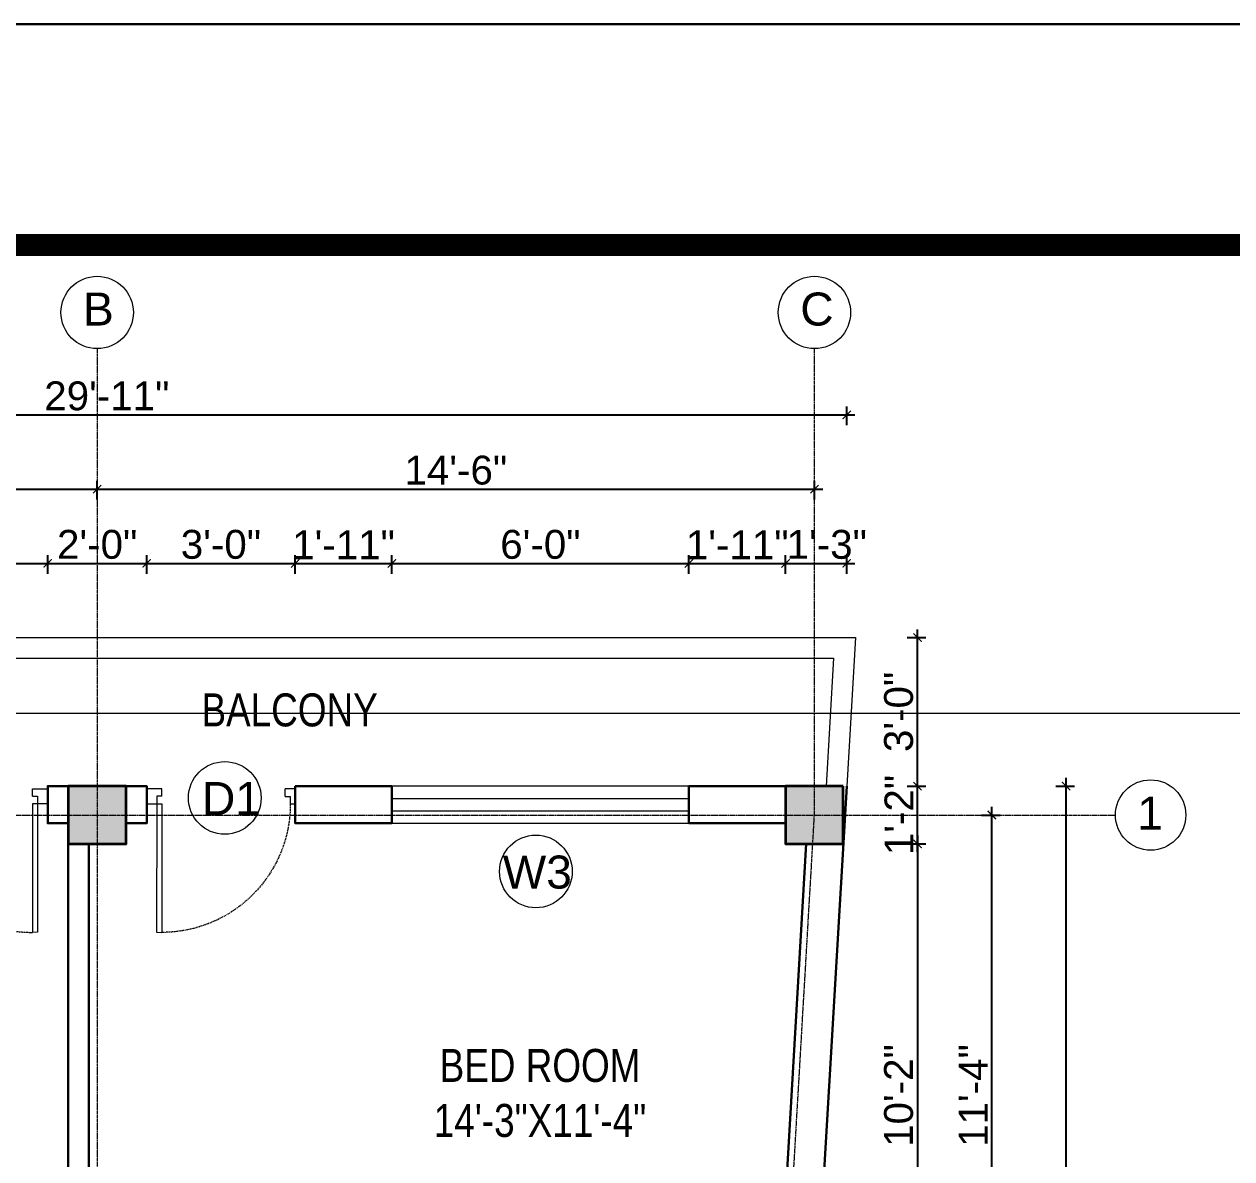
# Model space of a CAD drawing. Header units: inches. Extents: x 84707 to 107235, y 3922 to 10323.
# Drawn here: x 96747.5 to 97040.2, y 10047.5 to 10322.5 of the extents above; entities that cross this region are included whole.
import ezdxf

# ---------------------------------------------------------------- set-up
doc = ezdxf.new("R2010")
doc.units = ezdxf.units.IN
doc.header["$MEASUREMENT"] = 0
doc.linetypes.add('CENTER', pattern=[2, 1.25, -0.25, 0.25, -0.25])
doc.linetypes.add('HIDDEN', pattern=[0.375, 0.25, -0.125])
for name, color, linetype, lineweight in [('Annotate-Lite.w', 4, 'Continuous', 9), ('Annotations-Bold.w', 2, 'Continuous', 13), ('COLOUM', 3, 'Continuous', 35), ('DIM-2', 4, 'Continuous', 20), ('Door-Window.w', 4, 'Continuous', 15), ('wall', 240, 'Continuous', 30), ('wall light', 6, 'Continuous', 18), ('window', 130, 'Continuous', 13)]:
    doc.layers.add(name, color=color, linetype=linetype, lineweight=lineweight)
doc.styles.add('ARAIL', font='arial.ttf')
doc.styles.add('DIM', font='arial.ttf', dxfattribs={"width": 0.8})
doc.styles.add('gaurav', font='arial.ttf')
doc.dimstyles.new('8 inch dim', dxfattribs={"dimtxt": 7, "dimasz": 2, "dimexe": 2, "dimexo": 1, "dimgap": 1, "dimtad": 1, "dimdec": 0, "dimzin": 3, "dimdsep": 46, "dimlunit": 4, "dimtxsty": 'ARAIL', "dimblk": 'ARCHTICK', "dimcen": 0.09, "dimdle": 2, "dimadec": 0, "dimazin": 0, "dimtfac": 1, "dimtdec": 0, "dimtix": 1, "dimtofl": 0, "dimtmove": 1, "dimatfit": 3, "dimldrblk": 'ARCHTICK', "dimfxlon": 1, "dimtolj": 1, "dimtzin": 0, "dimarcsym": 0})

# ---------------------------------------------------------------- blocks, each defined once
blk = doc.blocks.new('column 14')
at = {"layer": 'COLOUM'}
h = blk.add_hatch(color=256, dxfattribs=at)
h.dxf.hatch_style = 1
h.paths.add_polyline_path([(7, 7), (-7, 7), (-7, -7), (7, -7)])
blk.add_lwpolyline([(7, 7), (7, -7), (-7, -7), (-7, 7)], close=True, dxfattribs=at)
blk = doc.blocks.new('*U9')
at = {"layer": 'Door-Window.w', "ltscale": 3}
for p, q in [((11067.44, 10097.93), (11092.24, 10116.76)), ((11092.24, 10116.76), (11093, 10115.8)), ((11068.18, 10096.96), (11093, 10115.8)), ((11063.03, 10097.66), (11065.96, 10099.89)), ((11065.96, 10099.89), (11067.44, 10097.93)), ((11065.25, 10094.74), (11063.03, 10097.66)), ((11065.97, 10096.82), (11067.44, 10097.93)), ((11066.71, 10095.85), (11065.97, 10096.82)), ((11067.44, 10097.93), (11068.18, 10096.96)), ((11066.71, 10095.85), (11065.25, 10094.74)), ((11084.8, 10072.06), (11083.33, 10070.95)), ((11084.81, 10068.99), (11083.33, 10070.95)), ((11084.8, 10072.06), (11085.54, 10071.08)), ((11084.81, 10068.99), (11087.74, 10071.22)), ((11085.54, 10071.08), (11087, 10072.19)), ((11087.74, 10071.22), (11087, 10072.19))]:
    blk.add_line(p, q, dxfattribs=at)
at = {"layer": 'Door-Window.w', "color": 9, "linetype": 'HIDDEN', "lineweight": 18}
blk.add_arc((11068.18, 10096.96), 31.16, 307.2347, 37.1906, dxfattribs=at)
blk = doc.blocks.new('_ArchTick')
at = {"color": 0, "linetype": 'ByBlock', "const_width": 0.15}
blk.add_lwpolyline([(-0.5, -0.5), (0.5, 0.5)], dxfattribs=at)
blk = doc.blocks.new('*D173')
at = {"layer": 'Defpoints', "color": 0, "transparency": 16777216}
for p in [(96753.16, 10191.81), (96717.16, 10137.8), (96753.16, 10137.81)]:
    blk.add_point(p, dxfattribs=at)
at = {"layer": 'DIM-2', "color": 0, "lineweight": -2, "transparency": 16777216}
for p, q in [((96717.16, 10189.31), (96717.16, 10193.81)), ((96753.16, 10189.31), (96753.16, 10193.81)), ((96715.16, 10191.81), (96755.16, 10191.81))]:
    blk.add_line(p, q, dxfattribs=at)
at = {"layer": 'DIM-2', "color": 0, "lineweight": -2, "transparency": 16777216, "xscale": 2, "yscale": 2, "zscale": 2, "rotation": 180}
blk.add_blockref('_ArchTick', (96717.16, 10191.81), dxfattribs=at)
at = {"layer": 'DIM-2', "color": 0, "lineweight": -2, "transparency": 16777216, "xscale": 2, "yscale": 2, "zscale": 2}
blk.add_blockref('_ArchTick', (96753.16, 10191.81), dxfattribs=at)
at = {"layer": 'DIM-2', "color": 0, "transparency": 16777216, "insert": (96735.16, 10196.38), "char_height": 7, "attachment_point": 5, "style": 'ARAIL'}
blk.add_mtext('\\A1;3\'-0"', dxfattribs=at)
blk = doc.blocks.new('*D165')
at = {"layer": 'Defpoints', "color": 0, "transparency": 16777216}
for p in [(96777.16, 10191.81), (96753.16, 10137.81), (96777.16, 10137.81)]:
    blk.add_point(p, dxfattribs=at)
at = {"layer": 'DIM-2', "color": 0, "lineweight": -2, "transparency": 16777216}
for p, q in [((96753.16, 10189.31), (96753.16, 10193.81)), ((96777.16, 10189.31), (96777.16, 10193.81)), ((96751.16, 10191.81), (96779.16, 10191.81))]:
    blk.add_line(p, q, dxfattribs=at)
at = {"layer": 'DIM-2', "color": 0, "lineweight": -2, "transparency": 16777216, "xscale": 2, "yscale": 2, "zscale": 2, "rotation": 180}
blk.add_blockref('_ArchTick', (96753.16, 10191.81), dxfattribs=at)
at = {"layer": 'DIM-2', "color": 0, "lineweight": -2, "transparency": 16777216, "xscale": 2, "yscale": 2, "zscale": 2}
blk.add_blockref('_ArchTick', (96777.16, 10191.81), dxfattribs=at)
at = {"layer": 'DIM-2', "color": 0, "transparency": 16777216, "insert": (96765.16, 10196.38), "char_height": 7, "attachment_point": 5, "style": 'ARAIL'}
blk.add_mtext('\\A1;2\'-0"', dxfattribs=at)
blk = doc.blocks.new('*D174')
at = {"layer": 'Defpoints', "color": 0, "transparency": 16777216}
for p in [(96813.16, 10191.81), (96777.16, 10137.81), (96813.16, 10137.81)]:
    blk.add_point(p, dxfattribs=at)
at = {"layer": 'DIM-2', "color": 0, "lineweight": -2, "transparency": 16777216}
for p, q in [((96777.16, 10189.31), (96777.16, 10193.81)), ((96813.16, 10189.31), (96813.16, 10193.81)), ((96775.16, 10191.81), (96815.16, 10191.81))]:
    blk.add_line(p, q, dxfattribs=at)
at = {"layer": 'DIM-2', "color": 0, "lineweight": -2, "transparency": 16777216, "xscale": 2, "yscale": 2, "zscale": 2, "rotation": 180}
blk.add_blockref('_ArchTick', (96777.16, 10191.81), dxfattribs=at)
at = {"layer": 'DIM-2', "color": 0, "lineweight": -2, "transparency": 16777216, "xscale": 2, "yscale": 2, "zscale": 2}
blk.add_blockref('_ArchTick', (96813.16, 10191.81), dxfattribs=at)
at = {"layer": 'DIM-2', "color": 0, "transparency": 16777216, "insert": (96795.16, 10196.38), "char_height": 7, "attachment_point": 5, "style": 'ARAIL'}
blk.add_mtext('\\A1;3\'-0"', dxfattribs=at)
blk = doc.blocks.new('*D175')
at = {"layer": 'Defpoints', "color": 0, "transparency": 16777216}
for p in [(96836.6, 10191.81), (96813.16, 10137.81), (96836.6, 10137.81)]:
    blk.add_point(p, dxfattribs=at)
at = {"layer": 'DIM-2', "color": 0, "lineweight": -2, "transparency": 16777216}
for p, q in [((96813.16, 10189.31), (96813.16, 10193.81)), ((96836.6, 10189.31), (96836.6, 10193.81)), ((96811.16, 10191.81), (96838.6, 10191.81))]:
    blk.add_line(p, q, dxfattribs=at)
at = {"layer": 'DIM-2', "color": 0, "lineweight": -2, "transparency": 16777216, "xscale": 2, "yscale": 2, "zscale": 2, "rotation": 180}
blk.add_blockref('_ArchTick', (96813.16, 10191.81), dxfattribs=at)
at = {"layer": 'DIM-2', "color": 0, "lineweight": -2, "transparency": 16777216, "xscale": 2, "yscale": 2, "zscale": 2}
blk.add_blockref('_ArchTick', (96836.6, 10191.81), dxfattribs=at)
at = {"layer": 'DIM-2', "color": 0, "transparency": 16777216, "insert": (96824.88, 10196.32), "char_height": 7, "attachment_point": 5, "style": 'ARAIL'}
blk.add_mtext('\\A1;1\'-11"', dxfattribs=at)
blk = doc.blocks.new('*D178')
at = {"layer": 'Defpoints', "color": 0, "transparency": 16777216}
for p in [(96908.6, 10191.81), (96836.6, 10137.81), (96908.6, 10137.81)]:
    blk.add_point(p, dxfattribs=at)
at = {"layer": 'DIM-2', "color": 0, "lineweight": -2, "transparency": 16777216}
for p, q in [((96836.6, 10189.31), (96836.6, 10193.81)), ((96908.6, 10189.31), (96908.6, 10193.81)), ((96834.6, 10191.81), (96910.6, 10191.81))]:
    blk.add_line(p, q, dxfattribs=at)
at = {"layer": 'DIM-2', "color": 0, "lineweight": -2, "transparency": 16777216, "xscale": 2, "yscale": 2, "zscale": 2, "rotation": 180}
blk.add_blockref('_ArchTick', (96836.6, 10191.81), dxfattribs=at)
at = {"layer": 'DIM-2', "color": 0, "lineweight": -2, "transparency": 16777216, "xscale": 2, "yscale": 2, "zscale": 2}
blk.add_blockref('_ArchTick', (96908.6, 10191.81), dxfattribs=at)
at = {"layer": 'DIM-2', "color": 0, "transparency": 16777216, "insert": (96872.6, 10196.38), "char_height": 7, "attachment_point": 5, "style": 'ARAIL'}
blk.add_mtext('\\A1;6\'-0"', dxfattribs=at)
blk = doc.blocks.new('*D179')
at = {"layer": 'Defpoints', "color": 0, "transparency": 16777216}
for p in [(96932.03, 10191.81), (96908.6, 10137.81), (96932.03, 10137.81)]:
    blk.add_point(p, dxfattribs=at)
at = {"layer": 'DIM-2', "color": 0, "lineweight": -2, "transparency": 16777216}
for p, q in [((96908.6, 10189.31), (96908.6, 10193.81)), ((96932.03, 10189.31), (96932.03, 10193.81)), ((96906.6, 10191.81), (96934.03, 10191.81))]:
    blk.add_line(p, q, dxfattribs=at)
at = {"layer": 'DIM-2', "color": 0, "lineweight": -2, "transparency": 16777216, "xscale": 2, "yscale": 2, "zscale": 2, "rotation": 180}
blk.add_blockref('_ArchTick', (96908.6, 10191.81), dxfattribs=at)
at = {"layer": 'DIM-2', "color": 0, "lineweight": -2, "transparency": 16777216, "xscale": 2, "yscale": 2, "zscale": 2}
blk.add_blockref('_ArchTick', (96932.03, 10191.81), dxfattribs=at)
at = {"layer": 'DIM-2', "color": 0, "transparency": 16777216, "insert": (96920.31, 10196.32), "char_height": 7, "attachment_point": 5, "style": 'ARAIL'}
blk.add_mtext('\\A1;1\'-11"', dxfattribs=at)
blk = doc.blocks.new('*D180')
at = {"layer": 'Defpoints', "color": 0, "transparency": 16777216}
for p in [(96946.85, 10191.81), (96932.03, 10137.81), (96946.85, 10137.81)]:
    blk.add_point(p, dxfattribs=at)
at = {"layer": 'DIM-2', "color": 0, "lineweight": -2, "transparency": 16777216}
for p, q in [((96932.03, 10189.31), (96932.03, 10193.81)), ((96946.85, 10189.31), (96946.85, 10193.81)), ((96930.03, 10191.81), (96948.85, 10191.81))]:
    blk.add_line(p, q, dxfattribs=at)
at = {"layer": 'DIM-2', "color": 0, "lineweight": -2, "transparency": 16777216, "xscale": 2, "yscale": 2, "zscale": 2, "rotation": 180}
blk.add_blockref('_ArchTick', (96932.03, 10191.81), dxfattribs=at)
at = {"layer": 'DIM-2', "color": 0, "lineweight": -2, "transparency": 16777216, "xscale": 2, "yscale": 2, "zscale": 2}
blk.add_blockref('_ArchTick', (96946.85, 10191.81), dxfattribs=at)
at = {"layer": 'DIM-2', "color": 0, "transparency": 16777216, "insert": (96942.02, 10196.38), "char_height": 7, "attachment_point": 5, "style": 'ARAIL'}
blk.add_mtext('\\A1;1\'-3"', dxfattribs=at)
blk = doc.blocks.new('*D176')
at = {"layer": 'Defpoints', "color": 0, "transparency": 16777216}
for p in [(96765.16, 10209.81), (96595.16, 10137.81), (96765.16, 10137.81)]:
    blk.add_point(p, dxfattribs=at)
at = {"layer": 'DIM-2', "color": 0, "lineweight": -2, "transparency": 16777216}
for p, q in [((96595.16, 10207.31), (96595.16, 10211.81)), ((96765.16, 10207.31), (96765.16, 10211.81)), ((96593.16, 10209.81), (96767.16, 10209.81))]:
    blk.add_line(p, q, dxfattribs=at)
at = {"layer": 'DIM-2', "color": 0, "lineweight": -2, "transparency": 16777216, "xscale": 2, "yscale": 2, "zscale": 2, "rotation": 180}
blk.add_blockref('_ArchTick', (96595.16, 10209.81), dxfattribs=at)
at = {"layer": 'DIM-2', "color": 0, "lineweight": -2, "transparency": 16777216, "xscale": 2, "yscale": 2, "zscale": 2}
blk.add_blockref('_ArchTick', (96765.16, 10209.81), dxfattribs=at)
at = {"layer": 'DIM-2', "color": 0, "transparency": 16777216, "insert": (96680.16, 10214.32), "char_height": 7, "attachment_point": 5, "style": 'ARAIL'}
blk.add_mtext('\\A1;14\'-2"', dxfattribs=at)
blk = doc.blocks.new('*D177')
at = {"layer": 'Defpoints', "color": 0, "transparency": 16777216}
for p in [(96939.03, 10209.81), (96939.03, 10137.81), (96765.16, 10134.8)]:
    blk.add_point(p, dxfattribs=at)
at = {"layer": 'DIM-2', "color": 0, "lineweight": -2, "transparency": 16777216}
for p, q in [((96765.16, 10207.31), (96765.16, 10211.81)), ((96939.03, 10207.31), (96939.03, 10211.81)), ((96763.16, 10209.81), (96941.03, 10209.81))]:
    blk.add_line(p, q, dxfattribs=at)
at = {"layer": 'DIM-2', "color": 0, "lineweight": -2, "transparency": 16777216, "xscale": 2, "yscale": 2, "zscale": 2, "rotation": 180}
blk.add_blockref('_ArchTick', (96765.16, 10209.81), dxfattribs=at)
at = {"layer": 'DIM-2', "color": 0, "lineweight": -2, "transparency": 16777216, "xscale": 2, "yscale": 2, "zscale": 2}
blk.add_blockref('_ArchTick', (96939.03, 10209.81), dxfattribs=at)
at = {"layer": 'DIM-2', "color": 0, "transparency": 16777216, "insert": (96852.1, 10214.38), "char_height": 7, "attachment_point": 5, "style": 'ARAIL'}
blk.add_mtext('\\A1;14\'-6"', dxfattribs=at)
blk = doc.blocks.new('*D166')
at = {"layer": 'Defpoints', "color": 0, "transparency": 16777216}
for p in [(96946.85, 10227.81), (96588.16, 10137.81), (96946.85, 10137.81)]:
    blk.add_point(p, dxfattribs=at)
at = {"layer": 'DIM-2', "color": 0, "lineweight": -2, "transparency": 16777216}
for p, q in [((96588.16, 10225.31), (96588.16, 10229.81)), ((96946.85, 10225.31), (96946.85, 10229.81)), ((96586.16, 10227.81), (96948.85, 10227.81))]:
    blk.add_line(p, q, dxfattribs=at)
at = {"layer": 'DIM-2', "color": 0, "lineweight": -2, "transparency": 16777216, "xscale": 2, "yscale": 2, "zscale": 2, "rotation": 180}
blk.add_blockref('_ArchTick', (96588.16, 10227.81), dxfattribs=at)
at = {"layer": 'DIM-2', "color": 0, "lineweight": -2, "transparency": 16777216, "xscale": 2, "yscale": 2, "zscale": 2}
blk.add_blockref('_ArchTick', (96946.85, 10227.81), dxfattribs=at)
at = {"layer": 'DIM-2', "color": 0, "transparency": 16777216, "insert": (96767.5, 10232.38), "char_height": 7, "attachment_point": 5, "style": 'ARAIL'}
blk.add_mtext('\\A1;29\'-11"', dxfattribs=at)
blk = doc.blocks.new('*D152')
at = {"layer": 'Defpoints', "color": 0, "transparency": 16777216}
for p in [(96946.03, 10123.81), (96938.1, 10001.81), (96964.03, 10001.81)]:
    blk.add_point(p, dxfattribs=at)
at = {"layer": 'DIM-2', "color": 0, "lineweight": -2, "transparency": 16777216}
for p, q in [((96961.53, 10123.81), (96966.03, 10123.81)), ((96964.03, 10125.81), (96964.03, 9999.81)), ((96961.53, 10001.81), (96966.03, 10001.81))]:
    blk.add_line(p, q, dxfattribs=at)
at = {"layer": 'DIM-2', "color": 0, "lineweight": -2, "transparency": 16777216, "xscale": 2, "yscale": 2, "zscale": 2}
for p, rotation in [((96964.03, 10123.81), 90), ((96964.03, 10001.81), 270)]:
    blk.add_blockref('_ArchTick', p, dxfattribs=dict(at, rotation=rotation))
at = {"layer": 'DIM-2', "color": 0, "transparency": 16777216, "insert": (96959.46, 10062.81), "char_height": 7, "attachment_point": 5, "rotation": 90, "style": 'ARAIL'}
blk.add_mtext('\\A1;10\'-2"', dxfattribs=at)
blk = doc.blocks.new('*D160')
at = {"layer": 'Defpoints', "color": 0, "transparency": 16777216}
for p in [(96946.03, 10137.81), (97000.03, 10137.81), (96919.44, 9667.81)]:
    blk.add_point(p, dxfattribs=at)
at = {"layer": 'DIM-2', "color": 0, "lineweight": -2, "transparency": 16777216}
for p, q in [((97000.03, 9665.81), (97000.03, 10139.81)), ((96997.53, 10137.81), (97002.03, 10137.81)), ((96997.53, 9667.81), (97002.03, 9667.81))]:
    blk.add_line(p, q, dxfattribs=at)
at = {"layer": 'DIM-2', "color": 0, "lineweight": -2, "transparency": 16777216, "xscale": 2, "yscale": 2, "zscale": 2}
for p, rotation in [((97000.03, 10137.81), 90), ((97000.03, 9667.81), 270)]:
    blk.add_blockref('_ArchTick', p, dxfattribs=dict(at, rotation=rotation))
at = {"layer": 'DIM-2', "color": 0, "transparency": 16777216, "insert": (96995.46, 9902.81), "char_height": 7, "attachment_point": 5, "rotation": 90, "style": 'ARAIL'}
blk.add_mtext('\\A1;39\'-2"', dxfattribs=at)
blk = doc.blocks.new('*D162')
at = {"layer": 'Defpoints', "color": 0, "transparency": 16777216}
for p in [(96939.03, 10130.81), (96982.03, 10130.81), (96931.1, 9994.81)]:
    blk.add_point(p, dxfattribs=at)
at = {"layer": 'DIM-2', "color": 0, "lineweight": -2, "transparency": 16777216}
for p, q in [((96982.03, 9992.81), (96982.03, 10132.81)), ((96979.53, 10130.81), (96984.03, 10130.81)), ((96979.53, 9994.81), (96984.03, 9994.81))]:
    blk.add_line(p, q, dxfattribs=at)
at = {"layer": 'DIM-2', "color": 0, "lineweight": -2, "transparency": 16777216, "xscale": 2, "yscale": 2, "zscale": 2}
for p, rotation in [((96982.03, 10130.81), 90), ((96982.03, 9994.81), 270)]:
    blk.add_blockref('_ArchTick', p, dxfattribs=dict(at, rotation=rotation))
at = {"layer": 'DIM-2', "color": 0, "transparency": 16777216, "insert": (96977.52, 10062.81), "char_height": 7, "attachment_point": 5, "rotation": 90, "style": 'ARAIL'}
blk.add_mtext('\\A1;11\'-4"', dxfattribs=at)
blk = doc.blocks.new('*D163')
at = {"layer": 'Defpoints', "color": 0, "transparency": 16777216}
for p in [(96946.85, 10137.81), (96964.03, 10137.81), (96946.03, 10123.81)]:
    blk.add_point(p, dxfattribs=at)
at = {"layer": 'DIM-2', "color": 0, "lineweight": -2, "transparency": 16777216}
for p, q in [((96964.03, 10121.81), (96964.03, 10139.81)), ((96961.53, 10137.81), (96966.03, 10137.81)), ((96961.53, 10123.81), (96966.03, 10123.81))]:
    blk.add_line(p, q, dxfattribs=at)
at = {"layer": 'DIM-2', "color": 0, "lineweight": -2, "transparency": 16777216, "xscale": 2, "yscale": 2, "zscale": 2}
for p, rotation in [((96964.03, 10137.81), 90), ((96964.03, 10123.81), 270)]:
    blk.add_blockref('_ArchTick', p, dxfattribs=dict(at, rotation=rotation))
at = {"layer": 'DIM-2', "color": 0, "transparency": 16777216, "insert": (96959.52, 10130.81), "char_height": 7, "attachment_point": 5, "rotation": 90, "style": 'ARAIL'}
blk.add_mtext('\\A1;1\'-2"', dxfattribs=at)
blk = doc.blocks.new('*D171')
at = {"layer": 'Defpoints', "color": 0, "transparency": 16777216}
for p in [(96948.95, 10173.81), (96964.03, 10173.81), (96946.03, 10137.81)]:
    blk.add_point(p, dxfattribs=at)
at = {"layer": 'DIM-2', "color": 0, "lineweight": -2, "transparency": 16777216}
for p, q in [((96961.53, 10173.81), (96966.03, 10173.81)), ((96964.03, 10135.81), (96964.03, 10175.81)), ((96961.53, 10137.81), (96966.03, 10137.81))]:
    blk.add_line(p, q, dxfattribs=at)
at = {"layer": 'DIM-2', "color": 0, "lineweight": -2, "transparency": 16777216, "xscale": 2, "yscale": 2, "zscale": 2}
for p, rotation in [((96964.03, 10173.81), 90), ((96964.03, 10137.81), 270)]:
    blk.add_blockref('_ArchTick', p, dxfattribs=dict(at, rotation=rotation))
at = {"layer": 'DIM-2', "color": 0, "transparency": 16777216, "insert": (96959.46, 10155.81), "char_height": 7, "attachment_point": 5, "rotation": 90, "style": 'ARAIL'}
blk.add_mtext('\\A1;3\'-0"', dxfattribs=at)

msp = doc.modelspace()

# ---------------------------------------------------------------- linework, layer by layer
at = {"color": 7, "lineweight": 30}
msp.add_lwpolyline([(94382.2, 8182.06), (94382.2, 10322.54), (97592.92, 10322.54), (97592.92, 8182.06)], close=True, dxfattribs=at)
at = {"color": 7, "lineweight": 30, "const_width": 5.35}
msp.add_lwpolyline([(97539.41, 8235.57), (97539.41, 10269.03), (94542.74, 10269.03), (94542.74, 8235.57)], close=True, dxfattribs=at)
at = {"layer": 'Annotate-Lite.w', "ltscale": 0.005}
for centre in [(96796.09, 10134.95), (96871.5, 10117.13)]:
    msp.add_circle(centre, 8.81, dxfattribs=at)
at = {"layer": 'Annotations-Bold.w', "linetype": 'CENTER', "ltscale": 0.3}
for p, q in [((96765.16, 10243.87), (96765.16, 9567.37)), ((96525.75, 10130.81), (97011.99, 10130.81))]:
    msp.add_line(p, q, dxfattribs=at)
msp.add_lwpolyline([(96912.44, 9567.37), (96912.44, 9674.81), (96939.03, 10130.81), (96939.03, 10243.87)], dxfattribs=at)
at = {"layer": 'DIM-2'}
msp.add_xline((84806.37, 10155.52), (1, 0), dxfattribs=at)
for centre, radius in [((96765.16, 10252.64), 8.77), ((96939.03, 10252.64), 8.77), ((97020.53, 10130.81), 8.53)]:
    msp.add_circle(centre, radius, dxfattribs=at)
at = {"layer": 'wall'}
for p, q in [((96813.16, 10128.78), (96813.16, 10137.81)), ((96836.6, 10137.81), (96813.16, 10137.81)), ((96836.6, 10128.81), (96836.6, 10137.81)), ((96932.03, 10137.81), (96908.6, 10137.81)), ((96908.6, 10128.81), (96908.6, 10137.81)), ((96946.85, 10137.81), (96934.08, 9918.81)), ((96836.6, 10128.81), (96813.16, 10128.81)), ((96932.03, 10128.81), (96908.6, 10128.81)), ((96758.16, 10001.81), (96758.16, 10123.81)), ((96763.16, 10001.81), (96763.16, 10123.81))]:
    msp.add_line(p, q, dxfattribs=at)
for points in [[(96758.16, 10137.81), (96753.16, 10137.81), (96753.16, 10128.81), (96758.16, 10128.81)], [(96772.16, 10137.81), (96777.16, 10137.81), (96777.16, 10128.81), (96772.16, 10128.81)]]:
    msp.add_lwpolyline(points, close=True, dxfattribs=at)
msp.add_lwpolyline([(96937.02, 10123.81), (96925.35, 9923.81), (96917.35, 9923.81)], dxfattribs=at)
at = {"layer": 'wall light'}
msp.add_line((96948.95, 10173.81), (96946.85, 10137.81), dxfattribs=at)
for points in [[(96588.16, 10173.81), (96948.95, 10173.81)], [(96593.16, 10137.81), (96593.16, 10168.81), (96943.65, 10168.81), (96941.84, 10137.81)]]:
    msp.add_lwpolyline(points, dxfattribs=at)
at = {"layer": 'window'}
for p, q in [((96908.6, 10137.81), (96836.6, 10137.81)), ((96836.6, 10134.81), (96908.6, 10134.81)), ((96836.6, 10131.81), (96908.6, 10131.81)), ((96836.6, 10128.81), (96908.6, 10128.81))]:
    msp.add_line(p, q, dxfattribs=at)

# ---------------------------------------------------------------- block references
at = {"layer": 'Door-Window.w', "linetype": 'ByBlock', "yscale": 0.999790782091718, "zscale": 0.999790782091718}
for p, xscale, rotation in [((95386.66, 25050.01), 0.999790782091718, 232.8475757098403), ((98143.65, 25050.01), -0.9997907820917177, 127.1524242901596)]:
    msp.add_blockref('*U9', p, dxfattribs=dict(at, xscale=xscale, rotation=rotation))
at = {"layer": 'wall', "xscale": -1, "rotation": 270}
for p in [(96765.16, 10130.81), (96939.03, 10130.81)]:
    msp.add_blockref('column 14', p, dxfattribs=at)

# ---------------------------------------------------------------- texts
at = {"ltscale": 7, "char_height": 8, "width": 121.9318, "attachment_point": 8, "style": 'DIM'}
for s, insert in [('BALCONY', (96811.81, 10152.18)), ('BED ROOM\\P14\'-3"X11\'-4"', (96872.51, 10052.65))]:
    msp.add_mtext(s, dxfattribs=dict(at, insert=insert))
at = {"layer": 'Annotate-Lite.w', "ltscale": 0.005, "char_height": 8, "attachment_point": 1, "style": 'gaurav'}
for s, insert in [('D1', (96790.57, 10138.82)), ('W3', (96863.47, 10120.98))]:
    msp.add_mtext_dynamic_manual_height_columns(s, width=8, gutter_width=100, heights=[0], dxfattribs=dict(at, insert=insert))
at = {"layer": 'Annotations-Bold.w', "linetype": 'CENTER', "ltscale": 1.5, "char_height": 8, "attachment_point": 1, "style": 'ARAIL'}
for s, insert in [('B', (96761.73, 10257.47)), ('C', (96935.6, 10257.47)), ('1', (97017.29, 10135.27))]:
    msp.add_mtext_dynamic_manual_height_columns(s, width=6.5393, gutter_width=100, heights=[0], dxfattribs=dict(at, insert=insert))

# ---------------------------------------------------------------- dimensions: what is measured, and where the dimension line sits
at = {"layer": 'DIM-2'}
for base, p1, p2, picture, middle in [((96946.85, 10227.81), (96588.16, 10137.81), (96946.85, 10137.81), '*D166', (96767.5, 10232.38)), ((96765.16, 10209.81), (96595.16, 10137.81), (96765.16, 10137.81), '*D176', (96680.16, 10214.32)), ((96939.03, 10209.81), (96765.16, 10134.8), (96939.03, 10137.81), '*D177', (96852.1, 10214.38)), ((96753.16, 10191.81), (96717.16, 10137.8), (96753.16, 10137.81), '*D173', (96735.16, 10196.38)), ((96777.16, 10191.81), (96753.16, 10137.81), (96777.16, 10137.81), '*D165', (96765.16, 10196.38)), ((96813.16, 10191.81), (96777.16, 10137.81), (96813.16, 10137.81), '*D174', (96795.16, 10196.38)), ((96908.6, 10191.81), (96836.6, 10137.81), (96908.6, 10137.81), '*D178', (96872.6, 10196.38))]:
    dim = msp.add_linear_dim(base=base, p1=p1, p2=p2, dimstyle='8 inch dim', dxfattribs=at)
    dim.commit()
    dim.dimension.update_dxf_attribs({"geometry": picture, "text_midpoint": middle})
for base, p1, p2, picture, middle in [((96836.6, 10191.81), (96813.16, 10137.81), (96836.6, 10137.81), '*D175', (96824.88, 10191.81)), ((96932.03, 10191.81), (96908.6, 10137.81), (96932.03, 10137.81), '*D179', (96920.31, 10191.81)), ((96946.85, 10191.81), (96932.03, 10137.81), (96946.85, 10137.81), '*D180', (96942.02, 10191.81))]:
    dim = msp.add_linear_dim(base=base, p1=p1, p2=p2, dimstyle='8 inch dim', dxfattribs=at)
    dim.commit()
    dim.dimension.update_dxf_attribs({"geometry": picture, "text_midpoint": middle, "dimtype": 128})
for base, p1, p2, picture, middle in [((96964.03, 10173.81), (96946.03, 10137.81), (96948.95, 10173.81), '*D171', (96959.46, 10155.81)), ((97000.03, 10137.81), (96919.44, 9667.81), (96946.03, 10137.81), '*D160', (96995.46, 9902.81)), ((96982.03, 10130.81), (96931.1, 9994.81), (96939.03, 10130.81), '*D162', (96977.52, 10062.81)), ((96964.03, 10001.81), (96946.03, 10123.81), (96938.1, 10001.81), '*D152', (96959.46, 10062.81))]:
    dim = msp.add_linear_dim(base=base, p1=p1, p2=p2, angle=90, dimstyle='8 inch dim', dxfattribs=at)
    dim.commit()
    dim.dimension.update_dxf_attribs({"geometry": picture, "text_midpoint": middle})
dim = msp.add_linear_dim(base=(96964.03, 10137.81), p1=(96946.03, 10123.81), p2=(96946.85, 10137.81), angle=90, dimstyle='8 inch dim', dxfattribs=at)
dim.commit()
dim.dimension.update_dxf_attribs({"geometry": '*D163', "text_midpoint": (96964.03, 10130.81), "dimtype": 128})

doc.saveas('drawing.dxf')
